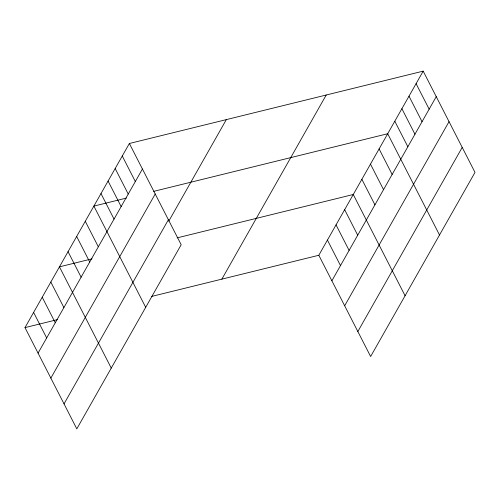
<?xml version="1.0" encoding="UTF-8"?>
<svg xmlns="http://www.w3.org/2000/svg" width="500" height="500" viewBox="0 0 500 500"><rect width="100%" height="100%" fill="white"/><g stroke="black" fill="none" stroke-linecap="round" stroke-linejoin="round"><path stroke-width="0.75" d="M129.369 143.488L181.181 244.737L76.812 428.862L25 327.612L129.369 143.488L423.188 71.137L475 172.387L370.631 356.512L318.819 255.263L423.188 71.137M38.062 353.131L142.431 169.006M50.85 378.125L155.219 194M64.025 403.875L168.394 219.75M168.756 221.181L226.331 119.612M221.856 279.137L326.225 95.013M331.875 280.781L436.244 96.656M344.669 305.775L449.038 121.65M357.844 331.525L462.212 147.394M126.456 198.069L93.881 206.088L145.694 307.344M153.725 191.356L387.7 133.737L439.513 234.988M92.013 258.831L59.444 266.85L111.256 368.106M177.119 237.875L353.263 194.5L405.075 295.75M25 327.612L57.575 319.594M151.562 296.45L318.819 255.263M416.087 83.656L429.15 109.175M408.994 96.175L422.05 121.7M401.894 108.694L414.956 134.219M394.8 121.219L407.856 146.738M379.094 148.931L392.15 174.45M370.481 164.119L383.537 189.638M361.869 179.306L374.931 204.831M344.65 209.688L357.706 235.212M336.037 224.881L349.1 250.4M327.431 240.069L340.487 265.594M122.269 156.006L135.331 181.525M115.175 168.525L128.231 194.05M108.075 181.05L121.137 206.569M100.981 193.569L114.038 219.088M85.275 221.281L98.331 246.8M76.662 236.469L89.725 261.994M68.05 251.663L81.112 277.181M50.831 282.044L63.894 307.562M42.219 297.231L55.281 322.756M33.612 312.425L46.669 337.944"/></g></svg>
